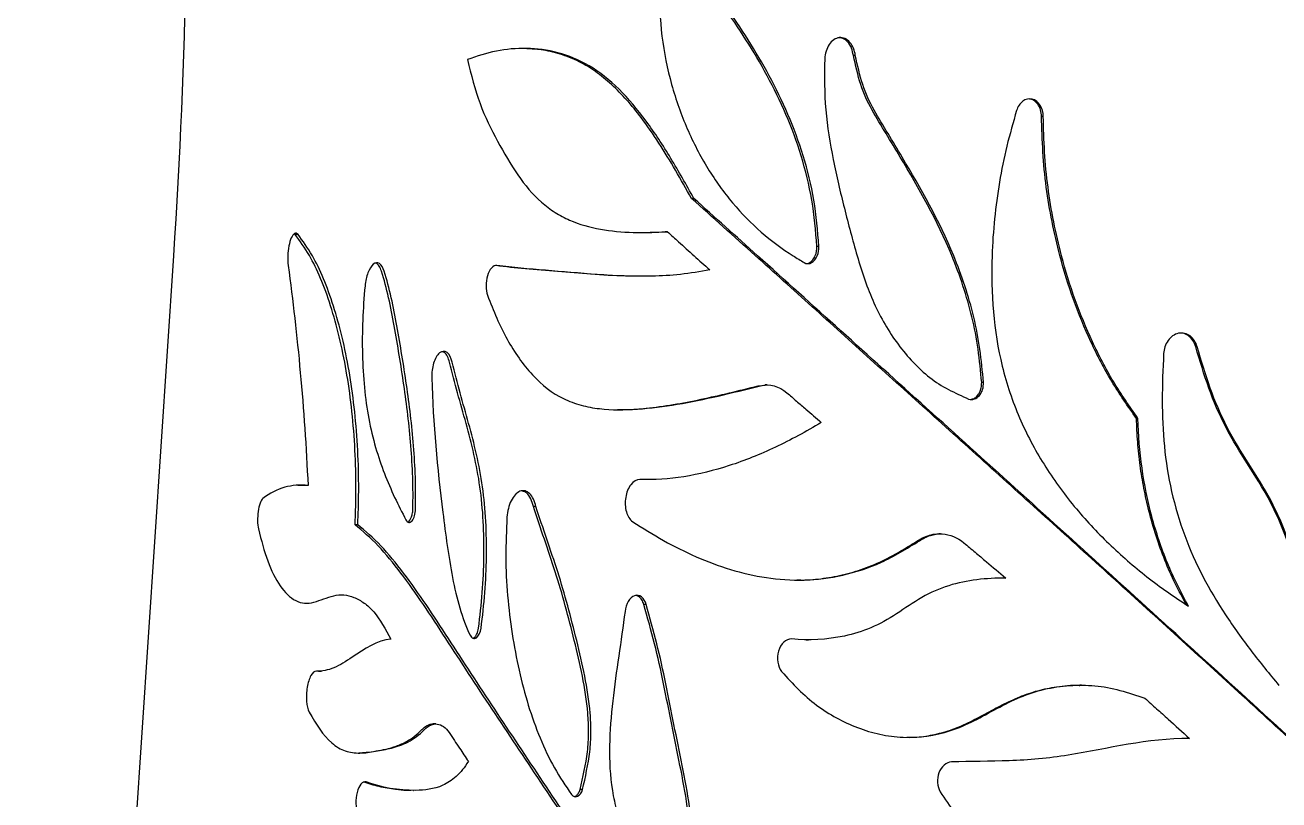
# Model space of a CAD drawing. Header units: millimetres. Extents: x -54 to 586, y 8 to 412.
# Drawn here: x 43.25 to 63.84, y 195.74 to 208.47 of the extents above; entities that cross this region are included whole.
import ezdxf

# ---------------------------------------------------------------- set-up
doc = ezdxf.new("R2010")
doc.units = ezdxf.units.MM
doc.layers.add('OUTLINE', color=7, linetype='Continuous', lineweight=25)

msp = doc.modelspace()

# ---------------------------------------------------------------- linework, layer by layer
at = {"layer": 'OUTLINE'}
for p, q in [((56.88205, 207.9727), (56.84951, 207.9727)), ((59.96741, 206.97314), (59.93979, 206.97314)), ((54.23088, 205.62518), (54.19422, 205.62518)), ((53.7977, 205.0794), (53.76038, 205.0794)), ((47.68303, 205.03458), (47.6687, 205.04326)), ((47.72994, 205.03458), (47.68303, 205.03458)), ((43.24799, 167.97387), (45.6894, 204.68356)), ((56.28413, 204.83779), (56.25075, 204.83779)), ((62.49564, 203.18694), (62.47215, 203.18694)), ((55.28767, 202.54742), (55.40015, 202.55924)), ((55.43496, 202.56127), (55.40003, 202.56127)), ((58.98617, 202.60405), (58.95719, 202.60405)), ((61.5236, 202.01207), (61.49864, 202.01207)), ((47.84791, 200.90865), (47.72476, 200.91071)), ((47.89417, 200.90865), (47.84791, 200.90865)), ((51.63504, 200.56268), (51.59467, 200.56268)), ((48.71158, 200.26446), (48.66666, 200.26446)), ((57.93445, 200.00108), (57.90399, 200.00108)), ((58.28156, 200.11456), (58.25123, 200.11456)), ((53.44832, 198.95399), (53.41092, 198.95399)), ((56.07647, 198.3765), (56.11065, 198.3765)), ((48.06825, 197.86156), (48.11559, 197.86156)), ((60.59496, 197.62876), (60.56877, 197.62876)), ((49.9938, 196.99254), (49.95064, 196.99254)), ((49.61899, 195.90119), (49.62759, 195.90119)), ((52.40323, 195.91796), (52.36444, 195.91796))]:
    msp.add_line(p, q, dxfattribs=at)
msp.add_arc((-54.09018, 211.31949), 100, 356.1950966, 1.7157666, dxfattribs=at)
for points, knots in [([(53.77829, 209.95143), (53.75378, 209.81561), (53.72915, 209.67978), (53.69023, 209.40628), (53.67709, 209.26841), (53.65932, 208.85096), (53.67377, 208.56578), (53.74054, 208.01986), (53.79479, 207.75367), (53.93708, 207.24164), (54.02329, 207.00031), (54.22207, 206.54181), (54.33499, 206.32345), (54.58522, 205.91431), (54.72105, 205.72598), (55.01361, 205.37845), (55.17046, 205.21844), (55.50328, 204.92697), (55.67929, 204.79973), (55.86224, 204.68356)], [0, 0, 0, 0, 0.0625, 0.0625, 0.125, 0.125, 0.25, 0.25, 0.375, 0.375, 0.5, 0.5, 0.625, 0.625, 0.75, 0.75, 0.875, 0.875, 1, 1, 1, 1]), ([(56.25075, 204.83779), (56.23018, 205.09291), (56.20886, 205.34805), (56.12523, 205.8464), (56.0643, 206.08941), (55.84844, 206.7945), (55.654, 207.23388), (55.32338, 207.84497), (55.20679, 208.04133), (54.96588, 208.42283), (54.84094, 208.60687), (54.59296, 208.97507), (54.46884, 209.15798), (54.25196, 209.55854), (54.16218, 209.77991), (54.07265, 210.00159)], [0, 0, 0, 0, 0.125, 0.125, 0.25, 0.25, 0.5, 0.5, 0.625, 0.625, 0.75, 0.75, 0.875, 0.875, 1, 1, 1, 1]), ([(56.28413, 204.83779), (56.26361, 205.0928), (56.24235, 205.34783), (56.15893, 205.84602), (56.09814, 206.08898), (55.88274, 206.79396), (55.68866, 207.23337), (55.35855, 207.84459), (55.24214, 208.04099), (55.00157, 208.42261), (54.87679, 208.6067), (54.62912, 208.97503), (54.50516, 209.158), (54.28862, 209.55861), (54.199, 209.77995), (54.10962, 210.00159)], [0, 0, 0, 0, 0.125, 0.125, 0.25, 0.25, 0.5, 0.5, 0.625, 0.625, 0.75, 0.75, 0.875, 0.875, 1, 1, 1, 1]), ([(56.88206, 207.9727), (56.87193, 208.05652), (56.84202, 208.13401), (56.74689, 208.24512), (56.68291, 208.2749), (56.55506, 208.26043), (56.49446, 208.21647), (56.40964, 208.08822), (56.38467, 208.00455), (56.37927, 207.91933)], [0, 0, 0, 0, 0.25, 0.25, 0.5, 0.5, 0.75, 0.75, 1, 1, 1, 1]), ([(56.84951, 207.9727), (56.84123, 208.01521), (56.82465, 208.10035), (56.76145, 208.19925), (56.68459, 208.25972), (56.63004, 208.26444), (56.60586, 208.26653)], [0, 0, 0, 0, 0.274116102, 0.549073872, 0.800177498, 1, 1, 1, 1]), ([(54.23088, 205.62518), (54.10641, 205.84822), (53.98244, 206.07087), (53.72304, 206.49734), (53.58868, 206.70262), (53.30538, 207.08792), (53.15756, 207.26567), (52.84752, 207.57322), (52.68352, 207.70294), (52.3426, 207.90235), (52.17067, 207.97224), (51.82661, 208.06469), (51.65339, 208.08708), (51.31435, 208.09278), (51.14877, 208.07735), (50.82514, 208.01385), (50.66719, 207.96044), (50.5126, 207.90529)], [0, 0, 0, 0, 0.125, 0.125, 0.25, 0.25, 0.375, 0.375, 0.5, 0.5, 0.625, 0.625, 0.75, 0.75, 0.875, 0.875, 1, 1, 1, 1]), ([(54.19422, 205.62518), (54.10673, 205.78078), (53.93174, 206.09197), (53.65884, 206.54037), (53.39268, 206.92776), (53.13168, 207.24714), (52.88096, 207.50186), (52.6187, 207.71603), (52.33525, 207.88744), (52.0343, 208.00414), (51.74682, 208.07225), (51.56688, 208.08081), (51.48973, 208.08449)], [0, 0, 0, 0, 0.11865916, 0.23732152, 0.35578915, 0.44649274, 0.5376263, 0.62858202, 0.71904176, 0.82098475, 0.92324828, 1, 1, 1, 1]), ([(58.4659, 204.68688), (58.22773, 205.26521), (57.92681, 205.79009), (57.54193, 206.43474), (57.46457, 206.56323), (57.30973, 206.81981), (57.23055, 206.94651), (57.08442, 207.20952), (57.0195, 207.34745), (56.92219, 207.64987), (56.88595, 207.81129), (56.84951, 207.9727)], [0, 0, 0, 0, 0.5, 0.5, 0.625, 0.625, 0.75, 0.75, 0.875, 0.875, 1, 1, 1, 1]), ([(58.49714, 204.68356), (58.25944, 205.26256), (57.95877, 205.78806), (57.57412, 206.43344), (57.49681, 206.56207), (57.34205, 206.81893), (57.2629, 206.94577), (57.11682, 207.20902), (57.05191, 207.34705), (56.95465, 207.64968), (56.91846, 207.81119), (56.88206, 207.9727)], [0, 0, 0, 0, 0.5, 0.5, 0.625, 0.625, 0.75, 0.75, 0.875, 0.875, 1, 1, 1, 1]), ([(50.5126, 207.90529), (50.57453, 207.65652), (50.63654, 207.40823), (50.80111, 206.96311), (50.90251, 206.76307), (51.21619, 206.17874), (51.4408, 205.81589), (51.79837, 205.50174), (51.87414, 205.44514), (52.02893, 205.34726), (52.10822, 205.30553), (52.35138, 205.1987), (52.52044, 205.15137), (52.87033, 205.08848), (53.05151, 205.07296), (53.41962, 205.06417), (53.6072, 205.07172), (53.7977, 205.0794)], [0, 0, 0, 0, 0.125, 0.125, 0.25, 0.25, 0.5, 0.5, 0.5625, 0.5625, 0.625, 0.625, 0.75, 0.75, 0.875, 0.875, 1, 1, 1, 1]), ([(56.37927, 207.91933), (56.37641, 207.63749), (56.37346, 207.35586), (56.41945, 206.80397), (56.46575, 206.53314), (56.5731, 205.99483), (56.63539, 205.72919), (56.76766, 205.2031), (56.837, 204.94185), (56.91206, 204.68356)], [0, 0, 0, 0, 0.25, 0.25, 0.5, 0.5, 0.75, 0.75, 1, 1, 1, 1]), ([(59.96742, 206.97315), (59.96676, 207.03869), (59.9505, 207.10264), (59.88704, 207.20579), (59.83996, 207.24426), (59.73472, 207.26988), (59.67779, 207.25667), (59.58438, 207.1861), (59.54986, 207.13148), (59.52994, 207.06972)], [0, 0, 0, 0, 0.25, 0.25, 0.5, 0.5, 0.75, 0.75, 1, 1, 1, 1]), ([(59.93979, 206.97314), (59.9368, 207.00968), (59.93083, 207.08289), (59.88324, 207.17515), (59.81878, 207.23981), (59.76775, 207.25289), (59.74454, 207.25884)], [0, 0, 0, 0, 0.268873638, 0.53883384, 0.790311741, 1, 1, 1, 1]), ([(59.52994, 207.06972), (59.4745, 206.87548), (59.41886, 206.68125), (59.32234, 206.28973), (59.28256, 206.0922), (59.18351, 205.49535), (59.14097, 205.09249), (59.12709, 204.68356)], [0, 0, 0, 0, 0.25, 0.25, 0.5, 0.5, 1, 1, 1, 1]), ([(60.2406, 204.68688), (60.14367, 205.05666), (60.06935, 205.43177), (59.99297, 206.003), (59.97433, 206.19505), (59.95149, 206.58267), (59.94575, 206.77789), (59.93979, 206.97315)], [0, 0, 0, 0, 0.5, 0.5, 0.75, 0.75, 1, 1, 1, 1]), ([(60.26855, 204.68356), (60.17149, 205.05388), (60.09711, 205.42954), (60.02063, 206.00159), (60.00196, 206.19392), (59.97911, 206.5821), (59.97337, 206.7776), (59.96742, 206.97315)], [0, 0, 0, 0, 0.5, 0.5, 0.75, 0.75, 1, 1, 1, 1]), ([(53.31171, 205.06796), (53.31679, 205.06773), (53.46233, 205.06113), (53.614, 205.07043), (53.76038, 205.0794)], [0, 0, 0, 0, 0.03485759, 1, 1, 1, 1]), ([(53.7977, 205.0794), (53.85823, 205.02371), (53.91905, 204.96802), (53.98017, 204.91235), (54.0639, 204.83607), (54.14817, 204.75981), (54.23299, 204.68356)], [0, 0, 0, 0, 0.000329558939, 0.000329558939, 0.000329558939, 0.000781061529, 0.000781061529, 0.000781061529, 0.000781061529]), ([(47.72994, 205.03457), (47.71295, 205.05407), (47.69369, 205.05996), (47.65538, 205.03927), (47.63631, 205.01376), (47.58778, 204.90542), (47.56661, 204.79341), (47.56209, 204.68356)], [0, 0, 0, 0, 0.25, 0.25, 0.5, 0.5, 1, 1, 1, 1]), ([(48.66666, 200.26446), (48.67126, 200.37538), (48.67576, 200.48625), (48.68099, 200.70647), (48.68194, 200.81591), (48.68046, 201.14246), (48.67358, 201.35775), (48.64856, 201.78362), (48.63046, 201.99567), (48.58391, 202.40574), (48.55548, 202.60407), (48.48881, 202.98717), (48.45061, 203.172), (48.3648, 203.52765), (48.31663, 203.6994), (48.16249, 204.1825), (48.04769, 204.46479), (47.9168, 204.68688)], [0, 0, 0, 0, 0.0625, 0.0625, 0.125, 0.125, 0.25, 0.25, 0.375, 0.375, 0.5, 0.5, 0.625, 0.625, 0.75, 0.75, 1, 1, 1, 1]), ([(48.71158, 200.26446), (48.71618, 200.37519), (48.72067, 200.48587), (48.72592, 200.70572), (48.72689, 200.81498), (48.72547, 201.14099), (48.71866, 201.35594), (48.69384, 201.78116), (48.67585, 201.9929), (48.62958, 202.40248), (48.60132, 202.6006), (48.535, 202.98334), (48.497, 203.16802), (48.41161, 203.52344), (48.36368, 203.6951), (48.21012, 204.17835), (48.09576, 204.46099), (47.96527, 204.68356)], [0, 0, 0, 0, 0.0625, 0.0625, 0.125, 0.125, 0.25, 0.25, 0.375, 0.375, 0.5, 0.5, 0.625, 0.625, 0.75, 0.75, 1, 1, 1, 1]), ([(77.40436, 183.92261), (77.39173, 183.93722), (77.0865, 184.29014), (76.46408, 184.95822), (75.53981, 185.9262), (74.53124, 186.93006), (73.44411, 187.97278), (72.2837, 189.05735), (71.12039, 190.12926), (69.96166, 191.19391), (68.81695, 192.25975), (67.68603, 193.32525), (66.56094, 194.38023), (65.44381, 195.42399), (64.33481, 196.45301), (63.24742, 197.45124), (62.18342, 198.41944), (61.14614, 199.36061), (60.12346, 200.28545), (59.11156, 201.19886), (58.11243, 202.0997), (57.12898, 202.98555), (56.16719, 203.85146), (55.54852, 204.40848), (55.2393, 204.68689)], [0, 0, 0, 0, 0.001778, 0.04294951, 0.08410389, 0.12521492, 0.17440964, 0.22363326, 0.27286984, 0.32209817, 0.37129722, 0.42050971, 0.4697558, 0.51900867, 0.56824613, 0.61745114, 0.66481605, 0.71220548, 0.75959224, 0.80695424, 0.85520189, 0.90348147, 0.95175734, 1, 1, 1, 1]), ([(79.90253, 180.84738), (79.67586, 181.15516), (79.44807, 181.4618), (78.98004, 182.06385), (78.74198, 182.36117), (78.01616, 183.24236), (77.51675, 183.81549), (76.49329, 184.9384), (75.96911, 185.48806), (74.90207, 186.56905), (74.35845, 187.10063), (72.71653, 188.66981), (71.60524, 189.68343), (69.41032, 191.70997), (68.33174, 192.7321), (66.20077, 194.74369), (65.14308, 195.72955), (63.56972, 197.17582), (63.04708, 197.65351), (62.01457, 198.59463), (61.50411, 199.05843), (59.99145, 200.43009), (59.00806, 201.3185), (57.09824, 203.04227), (56.17166, 203.8775), (55.27794, 204.68356)], [0, 0, 0, 0, 0.03125, 0.03125, 0.0625, 0.0625, 0.125, 0.125, 0.1875, 0.1875, 0.25, 0.25, 0.375, 0.375, 0.5, 0.5, 0.625, 0.625, 0.6875, 0.6875, 0.75, 0.75, 0.875, 0.875, 1, 1, 1, 1]), ([(56.04274, 204.57106), (56.08036, 204.54999), (56.12446, 204.54994), (56.2028, 204.59225), (56.23621, 204.63346), (56.25731, 204.68356)], [0, 0, 0, 0, 0.5, 0.5, 1, 1, 1, 1]), ([(56.06678, 204.5562), (56.08309, 204.55737), (56.11733, 204.55982), (56.1662, 204.59345), (56.20303, 204.63838), (56.21908, 204.67339), (56.22527, 204.68689)], [0, 0, 0, 0, 0.25406265, 0.53301519, 0.81993314, 1, 1, 1, 1]), ([(56.91206, 204.68356), (56.99029, 204.4144), (57.07873, 204.15338), (57.29821, 203.66508), (57.42929, 203.43782), (57.74012, 203.02035), (57.91173, 202.83454), (58.20115, 202.60932), (58.30418, 202.54484), (58.51968, 202.43022), (58.63117, 202.38005), (58.74291, 202.32995)], [0, 0, 0, 0, 0.25, 0.25, 0.5, 0.5, 0.75, 0.75, 0.875, 0.875, 1, 1, 1, 1]), ([(58.95719, 202.60405), (58.9401, 202.78653), (58.92306, 202.96901), (58.87311, 203.3283), (58.83903, 203.50469), (58.71243, 204.02502), (58.59919, 204.36322), (58.4659, 204.68688)], [0, 0, 0, 0, 0.25, 0.25, 0.5, 0.5, 1, 1, 1, 1]), ([(58.98617, 202.60405), (58.96915, 202.78619), (58.95218, 202.96833), (58.90247, 203.327), (58.86857, 203.5031), (58.74258, 204.02259), (58.62986, 204.3603), (58.49714, 204.68356)], [0, 0, 0, 0, 0.25, 0.25, 0.5, 0.5, 1, 1, 1, 1]), ([(59.12709, 204.68356), (59.106, 204.06204), (59.15235, 203.45514), (59.33083, 202.72189), (59.37303, 202.57627), (59.46809, 202.29443), (59.52099, 202.15727), (59.69411, 201.75564), (59.82889, 201.50115), (60.13215, 201.01428), (60.30006, 200.78311), (60.65629, 200.35059), (60.84565, 200.14751), (61.24407, 199.76304), (61.45267, 199.58108), (61.8901, 199.23865), (62.12104, 199.08193), (62.35381, 198.92699)], [0, 0, 0, 0, 0.25, 0.25, 0.3125, 0.3125, 0.375, 0.375, 0.5, 0.5, 0.625, 0.625, 0.75, 0.75, 0.875, 0.875, 1, 1, 1, 1]), ([(61.49864, 202.01207), (61.35908, 202.21117), (61.22031, 202.41025), (60.9683, 202.82834), (60.85433, 203.04697), (60.53931, 203.72296), (60.36976, 204.19417), (60.2406, 204.68688)], [0, 0, 0, 0, 0.25, 0.25, 0.5, 0.5, 1, 1, 1, 1]), ([(61.5236, 202.01207), (61.38439, 202.21099), (61.24597, 202.4099), (60.99458, 202.82753), (60.8809, 203.04591), (60.56665, 203.72105), (60.39748, 204.1916), (60.26855, 204.68356)], [0, 0, 0, 0, 0.25, 0.25, 0.5, 0.5, 1, 1, 1, 1]), ([(47.56848, 204.5218), (47.64502, 203.95503), (47.71241, 203.36729), (47.82287, 202.15846), (47.86574, 201.54017), (47.89417, 200.90865)], [0, 0, 0, 0, 0.5, 0.5, 1, 1, 1, 1]), ([(49.14578, 204.42822), (49.12682, 204.48812), (49.09969, 204.53324), (49.03572, 204.57605), (48.99928, 204.57243), (48.93221, 204.51786), (48.90162, 204.46688), (48.85517, 204.34144), (48.83932, 204.26673), (48.83138, 204.18959)], [0, 0, 0, 0, 0.25, 0.25, 0.5, 0.5, 0.75, 0.75, 1, 1, 1, 1]), ([(49.10115, 204.42822), (49.08895, 204.45886), (49.06452, 204.52023), (49.02471, 204.56338), (49.0006, 204.56282), (48.9961, 204.56272)], [0, 0, 0, 0, 0.44766941, 0.89681466, 1, 1, 1, 1]), ([(50.99727, 204.524), (50.96604, 204.52778), (50.93412, 204.5126), (50.8785, 204.45105), (50.85577, 204.40582), (50.81003, 204.25163), (50.81023, 204.12569), (50.8421, 204.03452)], [0, 0, 0, 0, 0.25, 0.25, 0.5, 0.5, 1, 1, 1, 1]), ([(53.32885, 204.34853), (53.25575, 204.34864), (52.98679, 204.34904), (52.53794, 204.37896), (51.98952, 204.42775), (51.46761, 204.46417), (51.14089, 204.50248), (50.98178, 204.52114)], [0, 0, 0, 0, 0.08617501, 0.31704358, 0.54820644, 0.77998451, 1, 1, 1, 1]), ([(54.4914, 204.45297), (54.32935, 204.42398), (54.16919, 204.39523), (53.85299, 204.36056), (53.69693, 204.3528), (53.23468, 204.34196), (52.93439, 204.35541), (52.35215, 204.39687), (52.06945, 204.42326), (51.65742, 204.45562), (51.52216, 204.46602), (51.25629, 204.49196), (51.12573, 204.50797), (50.99727, 204.524)], [0, 0, 0, 0, 0.125, 0.125, 0.25, 0.25, 0.5, 0.5, 0.75, 0.75, 0.875, 0.875, 1, 1, 1, 1]), ([(49.61629, 200.51867), (49.62424, 200.87494), (49.61143, 201.22175), (49.55709, 201.90176), (49.51552, 202.23588), (49.44384, 202.72669), (49.41837, 202.88875), (49.36609, 203.21129), (49.33942, 203.37211), (49.25346, 203.84642), (49.18805, 204.15184), (49.10115, 204.42822)], [0, 0, 0, 0, 0.25, 0.25, 0.5, 0.5, 0.625, 0.625, 0.75, 0.75, 1, 1, 1, 1]), ([(49.65975, 200.51867), (49.66772, 200.87485), (49.65496, 201.2216), (49.60079, 201.90153), (49.55932, 202.23564), (49.48781, 202.72645), (49.46239, 202.88851), (49.41022, 203.21107), (49.3836, 203.37189), (49.29782, 203.84625), (49.23255, 204.15173), (49.14578, 204.42822)], [0, 0, 0, 0, 0.25, 0.25, 0.5, 0.5, 0.625, 0.625, 0.75, 0.75, 1, 1, 1, 1]), ([(48.83138, 204.18959), (48.79362, 203.81121), (48.77902, 203.43672), (48.7923, 202.88081), (48.8029, 202.69624), (48.83723, 202.34294), (48.86098, 202.17255), (48.92283, 201.84491), (48.96122, 201.6865), (49.04827, 201.38573), (49.09672, 201.24363), (49.25398, 200.8355), (49.37454, 200.58715), (49.50247, 200.3453)], [0, 0, 0, 0, 0.25, 0.25, 0.375, 0.375, 0.5, 0.5, 0.625, 0.625, 0.75, 0.75, 1, 1, 1, 1]), ([(50.8421, 204.03452), (50.8914, 203.90807), (50.94121, 203.7818), (51.04675, 203.53792), (51.10326, 203.42166), (51.22517, 203.20232), (51.29043, 203.09903), (51.42898, 202.90359), (51.50281, 202.81089), (51.73576, 202.55889), (51.90503, 202.42787), (52.18298, 202.29161), (52.28023, 202.25611), (52.47714, 202.20246), (52.57722, 202.18404), (52.88188, 202.14822), (53.09085, 202.1498), (53.51864, 202.17892), (53.73719, 202.20652), (54.40027, 202.31794), (54.85452, 202.43107), (55.3224, 202.54742)], [0, 0, 0, 0, 0.0625, 0.0625, 0.125, 0.125, 0.1875, 0.1875, 0.25, 0.25, 0.375, 0.375, 0.4375, 0.4375, 0.5, 0.5, 0.625, 0.625, 0.75, 0.75, 1, 1, 1, 1]), ([(62.49564, 203.18694), (62.47579, 203.26001), (62.43605, 203.32407), (62.32467, 203.40775), (62.255, 203.42436), (62.12063, 203.39513), (62.0595, 203.35031), (61.97389, 203.22888), (61.94954, 203.15287), (61.94474, 203.07568)], [0, 0, 0, 0, 0.25, 0.25, 0.5, 0.5, 0.75, 0.75, 1, 1, 1, 1]), ([(62.47215, 203.18694), (62.45872, 203.22372), (62.43183, 203.29739), (62.3541, 203.37468), (62.27654, 203.41395), (62.22872, 203.41141), (62.2135, 203.4106)], [0, 0, 0, 0, 0.2979177, 0.59669495, 0.87169945, 1, 1, 1, 1]), ([(50.26211, 202.93543), (50.24518, 203.00731), (50.2158, 203.06491), (50.13904, 203.12293), (50.09403, 203.11998), (50.01379, 203.05373), (49.97923, 202.99162), (49.93459, 202.84542), (49.92394, 202.76074), (49.92587, 202.67947)], [0, 0, 0, 0, 0.25, 0.25, 0.5, 0.5, 0.75, 0.75, 1, 1, 1, 1]), ([(50.21938, 202.93542), (50.20919, 202.96873), (50.18879, 203.03545), (50.14407, 203.09545), (50.11127, 203.10374), (50.09907, 203.10683)], [0, 0, 0, 0, 0.38500389, 0.7711987, 1, 1, 1, 1]), ([(61.94474, 203.07568), (61.93328, 202.8201), (61.92195, 202.56455), (61.92154, 202.05696), (61.93197, 201.80485), (61.98154, 201.30515), (62.02089, 201.0576), (62.13161, 200.56746), (62.20398, 200.32272), (62.46372, 199.6218), (62.69436, 199.19361), (63.09283, 198.58463), (63.23452, 198.38676), (63.52973, 198.00073), (63.68354, 197.81312), (63.83819, 197.62561)], [0, 0, 0, 0, 0.125, 0.125, 0.25, 0.25, 0.375, 0.375, 0.5, 0.5, 0.75, 0.75, 0.875, 0.875, 1, 1, 1, 1]), ([(64.28059, 197.8512), (64.28065, 198.09838), (64.28034, 198.34551), (64.24174, 198.83353), (64.20601, 199.07484), (64.10774, 199.55298), (64.04406, 199.79085), (63.8872, 200.24432), (63.7918, 200.46047), (63.57076, 200.87354), (63.44628, 201.07116), (63.1953, 201.46443), (63.07119, 201.66183), (62.85846, 202.07541), (62.76644, 202.28979), (62.60754, 202.73208), (62.53974, 202.9595), (62.47215, 203.18694)], [0, 0, 0, 0, 0.125, 0.125, 0.25, 0.25, 0.375, 0.375, 0.5, 0.5, 0.625, 0.625, 0.75, 0.75, 0.875, 0.875, 1, 1, 1, 1]), ([(64.30101, 197.8512), (64.30107, 198.09832), (64.30078, 198.34539), (64.26229, 198.83331), (64.22664, 199.07457), (64.12857, 199.55265), (64.06503, 199.79049), (63.90847, 200.24397), (63.81325, 200.46016), (63.59255, 200.87331), (63.46825, 201.07099), (63.21762, 201.46436), (63.09367, 201.66182), (62.88126, 202.07547), (62.78939, 202.28986), (62.63077, 202.73214), (62.5631, 202.95953), (62.49564, 203.18694)], [0, 0, 0, 0, 0.125, 0.125, 0.25, 0.25, 0.375, 0.375, 0.5, 0.5, 0.625, 0.625, 0.75, 0.75, 0.875, 0.875, 1, 1, 1, 1]), ([(50.69352, 198.56456), (50.74677, 198.95587), (50.77743, 199.34658), (50.78898, 200.1267), (50.76885, 200.52069), (50.66635, 201.25355), (50.58161, 201.59548), (50.39777, 202.26543), (50.29963, 202.59159), (50.21938, 202.93543)], [0, 0, 0, 0, 0.25, 0.25, 0.5, 0.5, 0.75, 0.75, 1, 1, 1, 1]), ([(50.73513, 198.56456), (50.78832, 198.9558), (50.81896, 199.34645), (50.83057, 200.12646), (50.81053, 200.52038), (50.70829, 201.25325), (50.62372, 201.59522), (50.4402, 202.2653), (50.34221, 202.59155), (50.26211, 202.93543)], [0, 0, 0, 0, 0.25, 0.25, 0.5, 0.5, 0.75, 0.75, 1, 1, 1, 1]), ([(49.92587, 202.67947), (49.9468, 201.92268), (50.01908, 201.19054), (50.15277, 200.10443), (50.19994, 199.74187), (50.33544, 199.05145), (50.42244, 198.72687), (50.55628, 198.45014)], [0, 0, 0, 0, 0.5, 0.5, 0.75, 0.75, 1, 1, 1, 1]), ([(52.97688, 202.15672), (53.02626, 202.156), (53.18024, 202.15377), (53.48476, 202.18093), (53.89151, 202.23446), (54.34786, 202.32326), (54.81222, 202.42951), (55.12922, 202.50813), (55.28767, 202.54742)], [0, 0, 0, 0, 0.06823061, 0.21273796, 0.40939117, 0.6062151, 0.80316908, 1, 1, 1, 1]), ([(55.75966, 202.43149), (55.81131, 202.3866), (55.86312, 202.34167), (55.91509, 202.2967), (55.96705, 202.25173), (56.01918, 202.20673), (56.07146, 202.16168), (56.15498, 202.08971), (56.2389, 202.01764), (56.3232, 201.94544)], [0, 0, 0, 0, 0.000257625283, 0.000257625283, 0.000257625283, 0.000515250566, 0.000515250566, 0.000515250566, 0.00092683844, 0.00092683844, 0.00092683844, 0.00092683844]), ([(58.74291, 202.32995), (58.80376, 202.3096), (58.87317, 202.33406), (58.96668, 202.4452), (58.99004, 202.52611), (58.98617, 202.60405)], [0, 0, 0, 0, 0.5, 0.5, 1, 1, 1, 1]), ([(58.77892, 202.32484), (58.79677, 202.32873), (58.83437, 202.33692), (58.88537, 202.37854), (58.92711, 202.43893), (58.95517, 202.51718), (58.9565, 202.57431), (58.95719, 202.60405)], [0, 0, 0, 0, 0.17092188, 0.36012997, 0.55733734, 0.76954778, 1, 1, 1, 1]), ([(62.31712, 198.95221), (62.25554, 199.06641), (62.12762, 199.30365), (61.96103, 199.68113), (61.81572, 200.08162), (61.70297, 200.47715), (61.61736, 200.86383), (61.55599, 201.24041), (61.51483, 201.62361), (61.50404, 201.88257), (61.49864, 202.01207)], [0, 0, 0, 0, 0.12460615, 0.258858, 0.39259939, 0.52707265, 0.64438642, 0.76170334, 0.88084143, 1, 1, 1, 1]), ([(62.35381, 198.92699), (62.22531, 199.15643), (62.10866, 199.39308), (61.9059, 199.88566), (61.82095, 200.13991), (61.68209, 200.66173), (61.62837, 200.92758), (61.55249, 201.46471), (61.53139, 201.73693), (61.5236, 202.01207)], [0, 0, 0, 0, 0.25, 0.25, 0.5, 0.5, 0.75, 0.75, 1, 1, 1, 1]), ([(56.3232, 201.94544), (56.07228, 201.79328), (55.8208, 201.65706), (55.31683, 201.41948), (55.06371, 201.31799), (54.5623, 201.15516), (54.31266, 201.09338), (53.82162, 201.01547), (53.58068, 200.99926), (53.34442, 201.00778)], [0, 0, 0, 0, 0.25, 0.25, 0.5, 0.5, 0.75, 0.75, 1, 1, 1, 1]), ([(53.34442, 201.00778), (53.29072, 201.00956), (53.23669, 200.9777), (53.15331, 200.86886), (53.12382, 200.7928), (53.09847, 200.63425), (53.10208, 200.5499), (53.14196, 200.40628), (53.17871, 200.3469), (53.22632, 200.31487)], [0, 0, 0, 0, 0.25, 0.25, 0.5, 0.5, 0.75, 0.75, 1, 1, 1, 1]), ([(51.63504, 200.56267), (51.6171, 200.65155), (51.58273, 200.72719), (51.48885, 200.82111), (51.43096, 200.83635), (51.31885, 200.79264), (51.26756, 200.73548), (51.19245, 200.58174), (51.16926, 200.48778), (51.16166, 200.39114)], [0, 0, 0, 0, 0.25, 0.25, 0.5, 0.5, 0.75, 0.75, 1, 1, 1, 1]), ([(51.59467, 200.56268), (51.58254, 200.60722), (51.55826, 200.69643), (51.49329, 200.78889), (51.44064, 200.80926), (51.41663, 200.81855)], [0, 0, 0, 0, 0.351621227, 0.704262636, 1, 1, 1, 1]), ([(47.15456, 200.69816), (47.12011, 200.67155), (47.08978, 200.58417), (47.06135, 200.38425), (47.06254, 200.27286), (47.08, 200.19539)], [0, 0, 0, 0, 0.5, 0.5, 1, 1, 1, 1]), ([(52.36444, 195.91796), (52.41062, 196.12235), (52.45705, 196.32671), (52.49529, 196.6412), (52.50205, 196.74827), (52.50296, 196.96241), (52.49764, 197.06728), (52.4706, 197.37768), (52.43833, 197.57932), (52.36012, 197.97646), (52.31455, 198.17011), (52.17236, 198.7462), (52.07198, 199.12632), (51.89717, 199.67144), (51.83623, 199.85003), (51.71517, 200.2069), (51.65462, 200.38477), (51.59467, 200.56267)], [0, 0, 0, 0, 0.125, 0.125, 0.1875, 0.1875, 0.25, 0.25, 0.375, 0.375, 0.5, 0.5, 0.75, 0.75, 0.875, 0.875, 1, 1, 1, 1]), ([(52.40323, 195.91796), (52.44935, 196.12231), (52.49571, 196.32662), (52.53392, 196.64099), (52.54068, 196.74799), (52.54163, 196.9621), (52.53633, 197.06696), (52.50939, 197.37732), (52.4772, 197.57893), (52.39917, 197.97608), (52.35369, 198.16973), (52.21177, 198.74586), (52.11157, 199.12601), (51.93706, 199.67124), (51.87622, 199.84987), (51.75535, 200.20682), (51.6949, 200.38473), (51.63504, 200.56267)], [0, 0, 0, 0, 0.125, 0.125, 0.1875, 0.1875, 0.25, 0.25, 0.375, 0.375, 0.5, 0.5, 0.75, 0.75, 0.875, 0.875, 1, 1, 1, 1]), ([(49.50247, 200.3453), (49.51506, 200.32159), (49.53146, 200.30693), (49.56728, 200.30129), (49.58635, 200.31075), (49.63606, 200.36873), (49.65758, 200.44484), (49.65975, 200.51867)], [0, 0, 0, 0, 0.25, 0.25, 0.5, 0.5, 1, 1, 1, 1]), ([(49.53538, 200.31127), (49.53704, 200.31172), (49.54834, 200.31478), (49.56835, 200.33927), (49.59202, 200.38274), (49.6093, 200.44239), (49.61528, 200.48998), (49.61619, 200.51588), (49.61629, 200.51866)], [0, 0, 0, 0, 0.03698633, 0.25184482, 0.47492034, 0.71154623, 0.96903384, 1, 1, 1, 1]), ([(51.16166, 200.39114), (51.15216, 200.17325), (51.14267, 199.95536), (51.14219, 199.52427), (51.1529, 199.31151), (51.19018, 198.88992), (51.21599, 198.67988), (51.27901, 198.26962), (51.31649, 198.06916), (51.40433, 197.67802), (51.45471, 197.48736), (51.56946, 197.11628), (51.63428, 196.93495), (51.77668, 196.58868), (51.8545, 196.42414), (52.02839, 196.11849), (52.12402, 195.97664), (52.22077, 195.83479)], [0, 0, 0, 0, 0.125, 0.125, 0.25, 0.25, 0.375, 0.375, 0.5, 0.5, 0.625, 0.625, 0.75, 0.75, 0.875, 0.875, 1, 1, 1, 1]), ([(47.08, 200.19539), (47.12676, 200.01153), (47.17505, 199.82813), (47.29124, 199.51128), (47.35892, 199.37494), (47.51357, 199.1519), (47.59823, 199.06807), (47.7391, 198.99444), (47.78831, 198.97904), (47.88849, 198.97133), (47.9399, 198.97957), (48.09713, 199.02186), (48.20598, 199.07291), (48.37128, 199.11179), (48.42666, 199.11759), (48.53758, 199.10853), (48.59316, 199.09431), (48.70471, 199.04876), (48.76113, 199.01789), (48.87009, 198.93893), (48.92298, 198.89074), (49.07527, 198.71509), (49.16578, 198.54965), (49.25656, 198.38583)], [0, 0, 0, 0, 0.125, 0.125, 0.25, 0.25, 0.375, 0.375, 0.4375, 0.4375, 0.5, 0.5, 0.625, 0.625, 0.6875, 0.6875, 0.75, 0.75, 0.8125, 0.8125, 0.875, 0.875, 1, 1, 1, 1]), ([(63.1156, 179.604), (62.93911, 179.84609), (62.76397, 180.08848), (62.42209, 180.57882), (62.25468, 180.82622), (61.75715, 181.57011), (61.43322, 182.06964), (60.78516, 183.0621), (60.46073, 183.55442), (59.7986, 184.51738), (59.45983, 184.98702), (58.78019, 185.9143), (58.43908, 186.37144), (57.7669, 187.28393), (57.43647, 187.74039), (56.46392, 189.11087), (55.83532, 190.02098), (54.59376, 191.79317), (53.98636, 192.65944), (52.82055, 194.3761), (52.26135, 195.22254), (51.44592, 196.44442), (51.17855, 196.84361), (50.65715, 197.62924), (50.40368, 198.0173), (49.90958, 198.77808), (49.66733, 199.1462), (49.29621, 199.63338), (49.17251, 199.78541), (48.92157, 200.05179), (48.79245, 200.15905), (48.66666, 200.26446)], [0, 0, 0, 0, 0.03125, 0.03125, 0.0625, 0.0625, 0.125, 0.125, 0.1875, 0.1875, 0.25, 0.25, 0.3125, 0.3125, 0.375, 0.375, 0.5, 0.5, 0.625, 0.625, 0.75, 0.75, 0.8125, 0.8125, 0.875, 0.875, 0.9375, 0.9375, 0.96875, 0.96875, 1, 1, 1, 1]), ([(63.13702, 179.604), (62.96084, 179.84604), (62.78601, 180.08839), (62.44473, 180.57862), (62.27762, 180.82596), (61.78098, 181.56968), (61.45764, 182.06908), (60.81076, 183.06132), (60.48691, 183.55354), (59.82597, 184.51636), (59.48779, 184.98595), (58.80932, 185.91314), (58.46878, 186.37024), (57.79772, 187.28266), (57.46783, 187.73909), (56.4969, 189.10945), (55.86937, 190.01951), (54.62984, 191.7917), (54.0234, 192.65798), (52.85946, 194.37469), (52.30114, 195.2212), (51.48698, 196.44323), (51.22, 196.84249), (50.69937, 197.62826), (50.44628, 198.01638), (49.95292, 198.77733), (49.71102, 199.14559), (49.34041, 199.63298), (49.21686, 199.7851), (48.96621, 200.05166), (48.83723, 200.15899), (48.71158, 200.26446)], [0, 0, 0, 0, 0.03125, 0.03125, 0.0625, 0.0625, 0.125, 0.125, 0.1875, 0.1875, 0.25, 0.25, 0.3125, 0.3125, 0.375, 0.375, 0.5, 0.5, 0.625, 0.625, 0.75, 0.75, 0.8125, 0.8125, 0.875, 0.875, 0.9375, 0.9375, 0.96875, 0.96875, 1, 1, 1, 1]), ([(53.22632, 200.31487), (53.39205, 200.20891), (53.5602, 200.10314), (53.90634, 199.90922), (54.08411, 199.82021), (54.63278, 199.57983), (55.01873, 199.45736), (55.6228, 199.36652), (55.82893, 199.35152), (56.25202, 199.3628), (56.46372, 199.39), (56.88714, 199.48633), (57.09908, 199.5534), (57.52087, 199.74502), (57.72769, 199.87328), (57.93445, 200.00108)], [0, 0, 0, 0, 0.125, 0.125, 0.25, 0.25, 0.5, 0.5, 0.625, 0.625, 0.75, 0.75, 0.875, 0.875, 1, 1, 1, 1]), ([(55.92007, 199.35987), (55.9492, 199.35868), (56.09285, 199.3528), (56.35825, 199.3808), (56.71245, 199.44486), (57.06676, 199.55382), (57.3835, 199.6931), (57.6604, 199.85059), (57.82278, 199.95091), (57.90399, 200.00108)], [0, 0, 0, 0, 0.04461667, 0.22004778, 0.39623369, 0.57217039, 0.74726003, 0.87359923, 1, 1, 1, 1]), ([(57.90399, 200.00108), (57.94003, 200.02333), (58.0121, 200.0678), (58.12857, 200.10317), (58.20948, 200.11832), (58.25004, 200.11421), (58.2512, 200.11409)], [0, 0, 0, 0, 0.330000186, 0.659933625, 0.990276594, 1, 1, 1, 1]), ([(57.93445, 200.00108), (57.99202, 200.04072), (58.05223, 200.07021), (58.17811, 200.1086), (58.24314, 200.11694), (58.43487, 200.10803), (58.56025, 200.05595), (58.66641, 199.96726)], [0, 0, 0, 0, 0.25, 0.25, 0.5, 0.5, 1, 1, 1, 1]), ([(58.66641, 199.96726), (58.72751, 199.91587), (58.78872, 199.86437), (58.85003, 199.81274), (58.91134, 199.76111), (58.97275, 199.70937), (59.03427, 199.6575), (59.13972, 199.56858), (59.24546, 199.4793), (59.35145, 199.38963)], [0, 0, 0, 0, 0.00027992575, 0.00027992575, 0.00027992575, 0.00055985152, 0.00055985152, 0.00055985152, 0.0010397223, 0.0010397223, 0.0010397223, 0.0010397223]), ([(59.35145, 199.38963), (59.03404, 199.38778), (58.71883, 199.35857), (58.26352, 199.2166), (58.11608, 199.15241), (57.83293, 198.98817), (57.69724, 198.89237), (57.42264, 198.71412), (57.28235, 198.63438), (56.99486, 198.51275), (56.84854, 198.46796), (56.41008, 198.37412), (56.11922, 198.36472), (55.83595, 198.38812)], [0, 0, 0, 0, 0.25, 0.25, 0.375, 0.375, 0.5, 0.5, 0.625, 0.625, 0.75, 0.75, 1, 1, 1, 1]), ([(53.44832, 198.95399), (53.43217, 199.00734), (53.4053, 199.05138), (53.33692, 199.10484), (53.29572, 199.11282), (53.21746, 199.08605), (53.18088, 199.05176), (53.12625, 198.95926), (53.1079, 198.90177), (53.10015, 198.84188)], [0, 0, 0, 0, 0.25, 0.25, 0.5, 0.5, 0.75, 0.75, 1, 1, 1, 1]), ([(53.41092, 198.95399), (53.40014, 198.98151), (53.37857, 199.03661), (53.3296, 199.0888), (53.29281, 199.09743), (53.27746, 199.10102)], [0, 0, 0, 0, 0.36772762, 0.73625476, 1, 1, 1, 1]), ([(54.0574, 193.5266), (54.08689, 193.76231), (54.11636, 193.99803), (54.15939, 194.47141), (54.17277, 194.70886), (54.17064, 195.17654), (54.15443, 195.4075), (54.09114, 195.86349), (54.04746, 196.08889), (53.95798, 196.53599), (53.91154, 196.75857), (53.82266, 197.20548), (53.77888, 197.42922), (53.68711, 197.87392), (53.63861, 198.09448), (53.52975, 198.52775), (53.47008, 198.74085), (53.41092, 198.95399)], [0, 0, 0, 0, 0.125, 0.125, 0.25, 0.25, 0.375, 0.375, 0.5, 0.5, 0.625, 0.625, 0.75, 0.75, 0.875, 0.875, 1, 1, 1, 1]), ([(54.09339, 193.5266), (54.12285, 193.76229), (54.15229, 193.99799), (54.19529, 194.47132), (54.20867, 194.70875), (54.20658, 195.17638), (54.19042, 195.40733), (54.12729, 195.86329), (54.0837, 196.0887), (53.99439, 196.53581), (53.94804, 196.75839), (53.85932, 197.20532), (53.81562, 197.42906), (53.72403, 197.87379), (53.67561, 198.09437), (53.56696, 198.52768), (53.50739, 198.74082), (53.44832, 198.95399)], [0, 0, 0, 0, 0.125, 0.125, 0.25, 0.25, 0.375, 0.375, 0.5, 0.5, 0.625, 0.625, 0.75, 0.75, 0.875, 0.875, 1, 1, 1, 1]), ([(53.10015, 198.84188), (53.06625, 198.59657), (53.03216, 198.35129), (52.96141, 197.86131), (52.92577, 197.61589), (52.87118, 197.124), (52.8514, 196.87806), (52.84137, 196.38617), (52.85418, 196.13731), (52.91156, 195.78391), (52.9365, 195.66823), (52.99695, 195.44444), (53.03239, 195.33678), (53.10783, 195.1249), (53.14781, 195.02068), (53.22751, 194.81181), (53.26773, 194.70756), (53.39094, 194.39686), (53.47672, 194.19271), (53.66188, 193.79634), (53.76231, 193.60522), (53.86379, 193.41451)], [0, 0, 0, 0, 0.125, 0.125, 0.25, 0.25, 0.375, 0.375, 0.5, 0.5, 0.5625, 0.5625, 0.625, 0.625, 0.6875, 0.6875, 0.75, 0.75, 0.875, 0.875, 1, 1, 1, 1]), ([(50.55628, 198.45014), (50.56843, 198.42546), (50.58448, 198.40772), (50.6206, 198.39218), (50.64084, 198.39481), (50.69637, 198.43223), (50.72524, 198.49584), (50.73513, 198.56456)], [0, 0, 0, 0, 0.25, 0.25, 0.5, 0.5, 1, 1, 1, 1]), ([(50.6061, 198.40083), (50.6166, 198.40742), (50.63798, 198.42081), (50.66519, 198.46326), (50.68429, 198.51296), (50.69075, 198.54906), (50.69352, 198.56455)], [0, 0, 0, 0, 0.25324871, 0.51512866, 0.79198359, 1, 1, 1, 1]), ([(49.25656, 198.38583), (49.03369, 198.36861), (48.82241, 198.22018), (48.51757, 198.02036), (48.41748, 197.95807), (48.2217, 197.87541), (48.12586, 197.85314), (48.03227, 197.86069)], [0, 0, 0, 0, 0.5, 0.5, 0.75, 0.75, 1, 1, 1, 1]), ([(55.83595, 198.38812), (55.79017, 198.39137), (55.74409, 198.37255), (55.6671, 198.2997), (55.63795, 198.24781), (55.58717, 198.07177), (55.60662, 197.93472), (55.67194, 197.85353)], [0, 0, 0, 0, 0.25, 0.25, 0.5, 0.5, 1, 1, 1, 1]), ([(48.03227, 197.86069), (48.00062, 197.86304), (47.96812, 197.8344), (47.91392, 197.7372), (47.89242, 197.66951), (47.86784, 197.51985), (47.86424, 197.44037), (47.876, 197.29435), (47.89143, 197.23057), (47.91477, 197.18706)], [0, 0, 0, 0, 0.25, 0.25, 0.5, 0.5, 0.75, 0.75, 1, 1, 1, 1]), ([(55.67194, 197.85353), (55.76237, 197.75332), (55.85334, 197.65315), (56.04274, 197.46571), (56.14179, 197.3797), (56.45428, 197.14861), (56.68292, 197.02378), (57.03903, 196.88697), (57.16034, 196.84992), (57.40889, 196.79573), (57.53698, 196.77854), (57.92544, 196.76219), (58.1854, 196.79782), (58.57621, 196.92533), (58.7042, 196.98074), (58.9558, 197.10758), (59.08008, 197.17808), (59.33171, 197.31258), (59.45908, 197.37674), (59.71853, 197.4861), (59.85095, 197.53025), (60.12225, 197.59297), (60.26178, 197.61243), (60.53899, 197.63148), (60.67742, 197.63146), (60.95344, 197.6071), (61.09089, 197.58124), (61.36508, 197.50697), (61.50116, 197.4603), (61.63744, 197.41382)], [0, 0, 0, 0, 0.0625, 0.0625, 0.125, 0.125, 0.25, 0.25, 0.3125, 0.3125, 0.375, 0.375, 0.5, 0.5, 0.5625, 0.5625, 0.625, 0.625, 0.6875, 0.6875, 0.75, 0.75, 0.8125, 0.8125, 0.875, 0.875, 0.9375, 0.9375, 1, 1, 1, 1]), ([(57.72727, 196.77632), (57.76992, 196.77528), (57.91024, 196.77183), (58.15137, 196.8086), (58.44512, 196.88406), (58.73145, 197.00683), (59.01077, 197.15499), (59.29092, 197.30865), (59.57999, 197.44219), (59.87902, 197.54641), (60.20316, 197.61047), (60.4349, 197.63573), (60.56242, 197.62637), (60.56862, 197.62591)], [0, 0, 0, 0, 0.04556835, 0.14991821, 0.25392142, 0.35675242, 0.45990504, 0.56307896, 0.66658576, 0.77023361, 0.87351617, 0.99384686, 1, 1, 1, 1]), ([(61.63744, 197.41382), (61.70131, 197.35702), (61.7652, 197.30002), (61.82908, 197.24284), (61.89297, 197.18566), (61.95687, 197.12829), (62.02076, 197.07073), (62.13704, 196.96598), (62.25334, 196.86061), (62.36962, 196.75463)], [0, 0, 0, 0, 0.00028338993, 0.00028338993, 0.00028338993, 0.00056677982, 0.00056677982, 0.00056677982, 0.00108251214, 0.00108251214, 0.00108251214, 0.00108251214]), ([(47.91477, 197.18706), (48.02476, 196.98609), (48.1442, 196.80667), (48.35371, 196.62091), (48.4288, 196.5751), (48.58371, 196.52292), (48.66419, 196.51404), (48.82989, 196.51647), (48.9153, 196.52796), (49.08827, 196.55816), (49.17608, 196.57465), (49.35421, 196.61906), (49.44454, 196.64829), (49.62737, 196.74306), (49.71805, 196.80844), (49.80548, 196.89891)], [0, 0, 0, 0, 0.25, 0.25, 0.375, 0.375, 0.5, 0.5, 0.625, 0.625, 0.75, 0.75, 0.875, 0.875, 1, 1, 1, 1]), ([(48.72631, 196.51791), (48.76726, 196.52024), (48.86065, 196.52556), (49.01078, 196.54786), (49.17553, 196.57691), (49.34334, 196.62539), (49.4987, 196.69425), (49.63991, 196.78274), (49.72169, 196.8602), (49.76257, 196.89891)], [0, 0, 0, 0, 0.12456639, 0.28408353, 0.44385005, 0.60318755, 0.76211677, 0.8811034, 1, 1, 1, 1]), ([(49.76257, 196.89891), (49.78218, 196.91714), (49.82138, 196.95357), (49.88409, 196.98292), (49.92783, 196.99545), (49.94969, 196.99214), (49.95062, 196.992)], [0, 0, 0, 0, 0.328374629, 0.656647418, 0.985464698, 1, 1, 1, 1]), ([(49.80548, 196.89891), (49.87153, 196.96709), (49.94523, 196.99981), (50.08813, 196.98245), (50.15643, 196.93198), (50.2116, 196.84995)], [0, 0, 0, 0, 0.5, 0.5, 1, 1, 1, 1]), ([(50.2116, 196.84995), (50.24001, 196.80735), (50.26852, 196.76469), (50.29714, 196.72197), (50.32576, 196.67925), (50.35448, 196.63647), (50.3833, 196.59362), (50.43138, 196.52213), (50.47974, 196.45045), (50.52836, 196.37856)], [0, 0, 0, 0, 0.000214493064, 0.000214493064, 0.000214493064, 0.000428986149, 0.000428986149, 0.000428986149, 0.000786828095, 0.000786828095, 0.000786828095, 0.000786828095]), ([(62.36962, 196.75463), (61.68695, 196.75789), (61.02797, 196.58559), (60.21602, 196.45368), (60.05419, 196.43186), (59.73135, 196.40223), (59.57036, 196.39349), (59.0911, 196.37686), (58.77574, 196.3785), (58.46407, 196.36986)], [0, 0, 0, 0, 0.5, 0.5, 0.625, 0.625, 0.75, 0.75, 1, 1, 1, 1]), ([(50.52836, 196.37856), (50.46679, 196.27883), (50.39996, 196.19649), (50.25672, 196.06545), (50.18147, 196.01797), (49.95771, 195.91833), (49.80758, 195.90469), (49.37478, 195.89558), (49.10207, 195.94818), (48.84769, 196.03979)], [0, 0, 0, 0, 0.125, 0.125, 0.25, 0.25, 0.5, 0.5, 1, 1, 1, 1]), ([(58.46407, 196.36986), (58.41937, 196.3685), (58.37563, 196.34956), (58.30192, 196.28499), (58.2725, 196.23964), (58.21728, 196.08867), (58.22481, 195.96675), (58.27484, 195.87902)], [0, 0, 0, 0, 0.25, 0.25, 0.5, 0.5, 1, 1, 1, 1]), ([(48.84769, 196.03979), (48.81951, 196.04976), (48.78933, 196.03711), (48.73618, 195.97389), (48.71422, 195.9249), (48.6706, 195.75367), (48.67368, 195.61311), (48.70861, 195.5242)], [0, 0, 0, 0, 0.25, 0.25, 0.5, 0.5, 1, 1, 1, 1]), ([(49.58449, 195.90133), (49.56144, 195.90077), (49.47578, 195.8987), (49.30012, 195.91699), (49.05964, 195.95571), (48.8888, 196.01176), (48.80337, 196.03979)], [0, 0, 0, 0, 0.0830369, 0.30859064, 0.65427293, 1, 1, 1, 1]), ([(52.22077, 195.83479), (52.24739, 195.7992), (52.28558, 195.78697), (52.35641, 195.82045), (52.38658, 195.86471), (52.40323, 195.91796)], [0, 0, 0, 0, 0.5, 0.5, 1, 1, 1, 1]), ([(52.26933, 195.80141), (52.2758, 195.80281), (52.29479, 195.80691), (52.32376, 195.83497), (52.3492, 195.87474), (52.36006, 195.90553), (52.36444, 195.91796)], [0, 0, 0, 0, 0.15959156, 0.46780123, 0.78525083, 1, 1, 1, 1]), ([(58.27484, 195.87902), (58.35389, 195.76024), (58.43328, 195.64152), (58.60335, 195.41846), (58.69516, 195.31565), (58.99429, 195.03722), (59.22241, 194.88424), (59.69433, 194.636), (59.94225, 194.54091), (60.45553, 194.3873), (60.72051, 194.32869), (61.52044, 194.19815), (62.06729, 194.17446), (62.90761, 194.22481), (63.1917, 194.25491), (63.7594, 194.34058), (64.04323, 194.40012), (64.32877, 194.46083)], [0, 0, 0, 0, 0.0625, 0.0625, 0.125, 0.125, 0.25, 0.25, 0.375, 0.375, 0.5, 0.5, 0.75, 0.75, 0.875, 0.875, 1, 1, 1, 1])]:
    msp.add_open_spline(points, degree=3, knots=knots, dxfattribs=at)
for points in [[(55.2393, 204.68688), (54.88545, 205.0055), (54.53627, 205.31686), (54.19422, 205.62518)], [(55.27794, 204.68356), (54.92341, 205.00333), (54.57357, 205.31578), (54.23088, 205.62518)], [(47.9168, 204.68688), (47.84011, 204.81701), (47.76032, 204.92573), (47.68303, 205.03457)], [(47.96527, 204.68356), (47.88812, 204.81515), (47.80776, 204.9248), (47.72994, 205.03457)], [(47.56209, 204.68356), (47.55973, 204.62625), (47.56192, 204.57169), (47.56848, 204.5218)], [(54.23299, 204.68356), (54.31851, 204.60668), (54.40465, 204.52982), (54.4914, 204.45297)], [(55.86224, 204.68356), (55.92201, 204.64562), (55.98222, 204.60824), (56.04274, 204.57106)], [(56.22527, 204.68688), (56.24439, 204.73372), (56.25282, 204.78606), (56.25075, 204.83779)], [(56.25731, 204.68356), (56.27736, 204.73119), (56.28625, 204.78482), (56.28413, 204.83779)], [(55.3224, 202.54742), (55.47481, 202.58548), (55.63166, 202.54198), (55.75966, 202.43149)], [(47.89417, 200.90865), (47.63123, 200.94041), (47.38212, 200.87026), (47.15456, 200.69816)]]:
    msp.add_open_spline(points, degree=3, dxfattribs=at)

doc.saveas('drawing.dxf')
